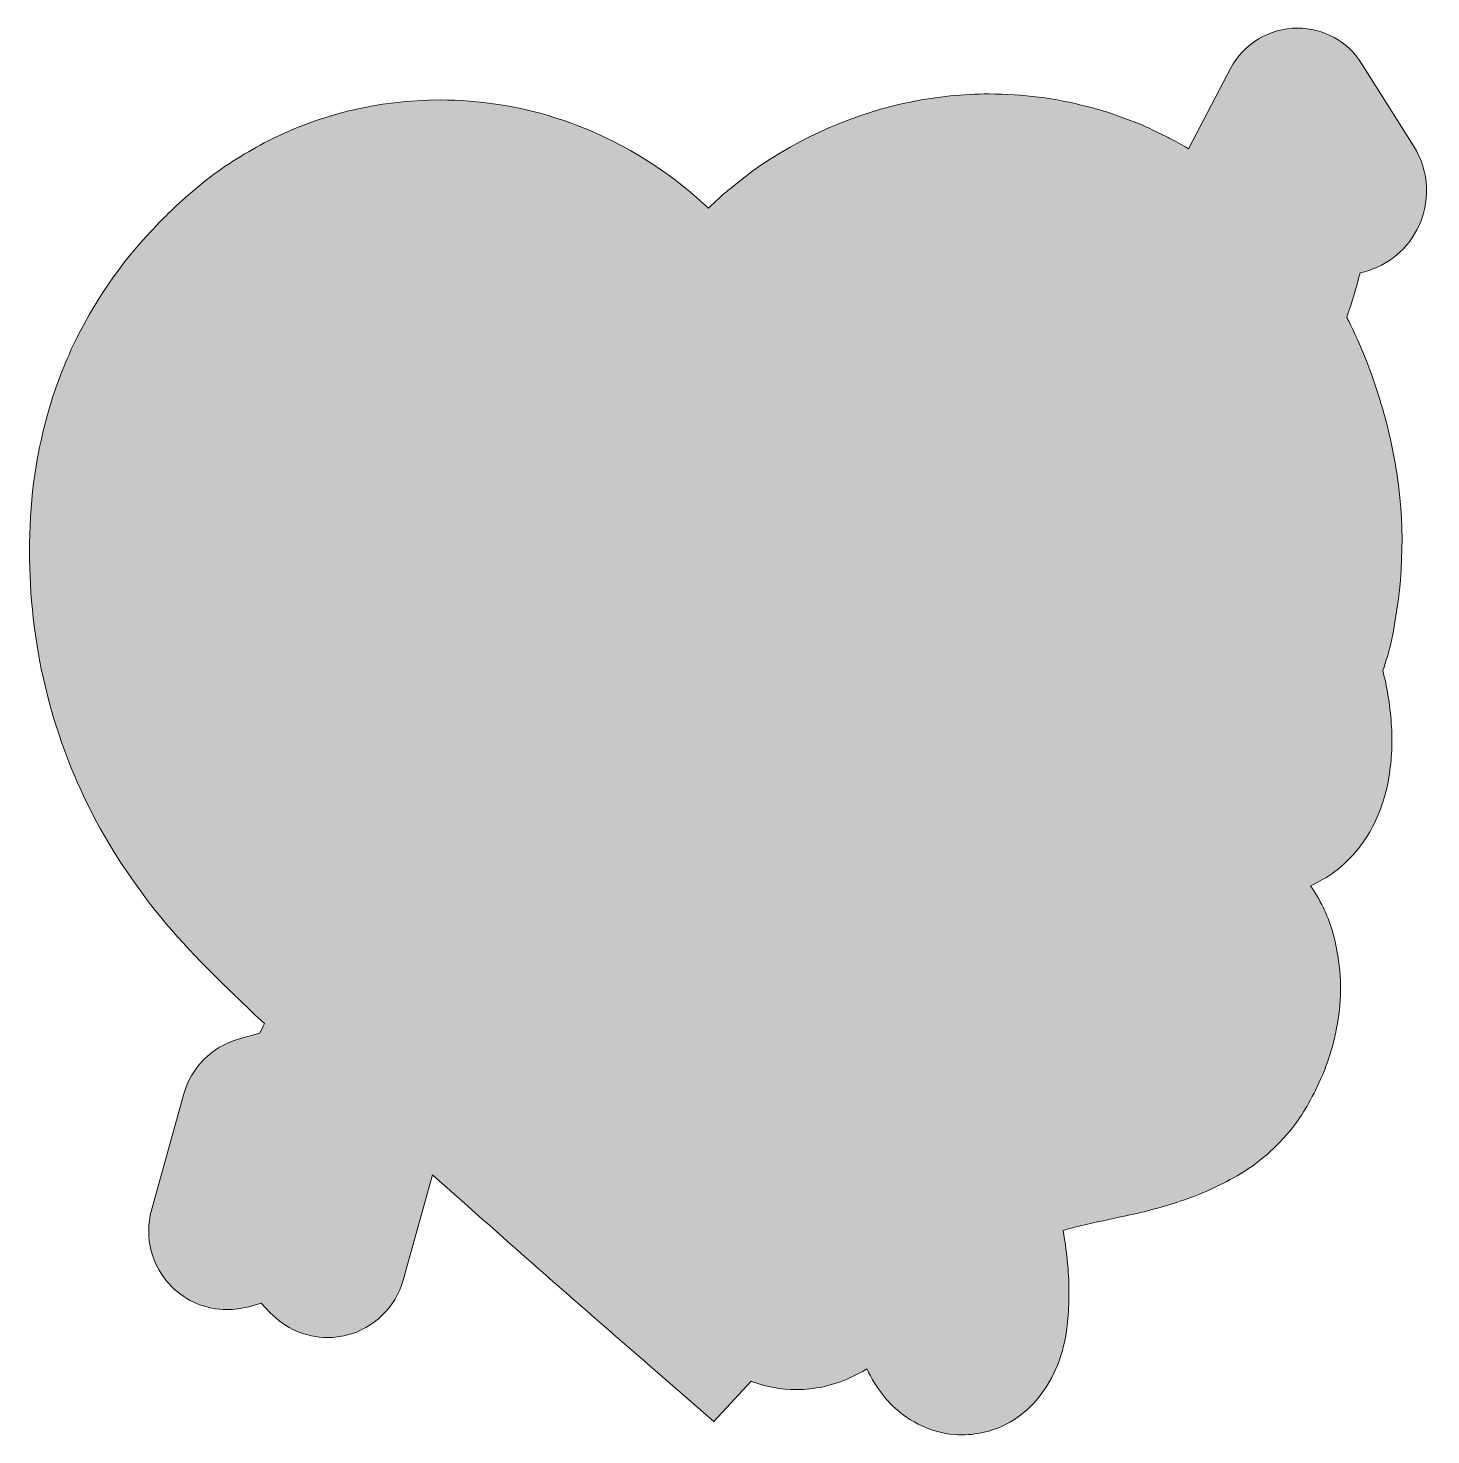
# Model space of a CAD drawing. Header units: inches. Extents: x 57 to 945, y -945 to -55.
import ezdxf

# ---------------------------------------------------------------- set-up
doc = ezdxf.new("R2010")
doc.units = ezdxf.units.IN
doc.header["$MEASUREMENT"] = 0
doc.layers.add('Layer 1', color=7, linetype='Continuous')

msp = doc.modelspace()

# ---------------------------------------------------------------- hatches: boundary and pattern name
at = {"layer": 'Layer 1', "true_color": 0x19558c}
h = msp.add_hatch(color=154, dxfattribs=at)
h.dxf.hatch_style = 2
edge = h.paths.add_edge_path()
edge.add_spline(control_points=[(935.72, -182.66), (944.54, -165.9), (943.75, -145.54), (933.65, -129.53), (933.65, -129.53), (900.72, -77.3), (900.72, -77.3), (891.89, -63.34), (876.76, -55), (860.24, -55), (842.43, -55), (826.2, -64.79), (817.89, -80.57), (817.89, -80.57), (791.19, -131.27), (791.19, -131.27), (787.19, -128.92), (783.15, -126.69), (779.09, -124.6), (779.09, -124.6), (774.74, -122.47), (773.18, -121.7), (767.6, -118.92), (760.7, -115.5), (752.71, -112.79), (752.71, -112.79), (741.26, -108.49), (741.26, -108.49), (741.26, -108.49), (739.93, -108.09), (739.93, -108.09), (737.06, -107.22), (734.17, -106.45), (731.28, -105.69), (731.28, -105.69), (727.17, -104.59), (727.17, -104.59), (707.02, -99.32), (686.17, -96.65), (665.21, -96.65), (648.59, -96.65), (631.99, -98.34), (616.28, -101.58), (580.97, -108.5), (546.18, -123.63), (515.69, -145.31), (515.69, -145.31), (514.75, -145.98), (514.75, -145.98), (514.75, -145.98), (503.95, -154.59), (503.95, -154.59), (503.37, -155.07), (502.76, -155.53), (502.16, -156), (499.62, -157.97), (496.2, -160.63), (492.59, -164.26), (492.59, -164.26), (487.64, -169), (487.64, -169), (482.63, -164.22), (477.51, -159.74), (472.3, -155.56), (447.21, -135.46), (419.42, -120.6), (389.91, -111.46), (366.8, -104.16), (342.6, -100.46), (317.97, -100.46), (278.8, -100.46), (240.23, -109.9), (206.68, -127.65), (193.26, -134.64), (180.2, -143.11), (167.84, -152.82), (167.84, -152.82), (158.7, -160.39), (158.7, -160.39), (158.7, -160.39), (151.22, -167.31), (151.22, -167.31), (146.41, -171.6), (142.33, -175.86), (138.71, -179.64), (138.71, -179.64), (135.55, -182.93), (135.55, -182.93), (115.83, -203.57), (98.96, -228.33), (85.39, -256.52), (85.39, -256.52), (84.82, -257.77), (84.82, -257.77), (80, -268.67), (73.96, -283.14), (69.77, -298.9), (67.91, -305.01), (66.62, -310.76), (65.47, -315.87), (65.47, -315.87), (64.36, -320.88), (64.36, -320.88), (62.84, -328.67), (61.69, -335.66), (60.77, -342.74), (57.36, -371.49), (57.32, -400.3), (60.6, -428), (66.94, -485.9), (87.55, -541.64), (119.85, -588.69), (134.57, -610.81), (153.06, -632.76), (174.54, -653.68), (183.68, -662.73), (192.87, -671.74), (202.58, -680.9), (202.58, -680.9), (206.8, -684.8), (206.8, -684.8), (205.78, -686.83), (204.78, -688.87), (203.8, -690.91), (203.8, -690.91), (190.17, -694.74), (190.17, -694.74), (173.57, -699.43), (160.41, -712.67), (155.82, -729.24), (155.82, -729.24), (135.39, -802.75), (135.39, -802.75), (130.56, -820.04), (135.47, -838.65), (148.15, -851.24), (157.52, -860.6), (169.98, -865.76), (183.24, -865.76), (187.71, -865.76), (192.17, -865.15), (196.66, -863.91), (196.66, -863.91), (204.77, -861.63), (204.77, -861.63), (204.77, -861.63), (210.48, -867.71), (210.48, -867.71), (219.83, -877.68), (233.05, -883.41), (246.72, -883.41), (250.78, -883.41), (254.82, -882.91), (258.55, -881.98), (276.01, -877.7), (289.82, -864.28), (294.57, -847.04), (294.57, -847.04), (313.08, -780.48), (313.08, -780.48), (361.44, -823.56), (407.89, -864.57), (455.34, -905.51), (455.34, -905.51), (491.07, -936.49), (491.07, -936.49), (491.07, -936.49), (514.72, -911.13), (514.72, -911.13), (514.97, -911.23), (515.23, -911.32), (515.49, -911.42), (524.27, -914.7), (533.56, -916.37), (543.11, -916.37), (545.23, -916.37), (547.38, -916.29), (549.58, -916.11), (561.11, -915.23), (572.65, -911.68), (583.87, -905.57), (585.18, -904.86), (586.48, -904.11), (587.76, -903.31), (593.71, -915.34), (600.63, -924.35), (608.66, -930.66), (620.4, -940.04), (634.02, -945), (648.04, -945), (650.73, -945), (653.44, -944.82), (656.1, -944.45), (672.3, -942.25), (686.4, -934.07), (696.74, -920.98), (706.52, -908.72), (712.5, -893.59), (714.52, -875.83), (715.84, -863.86), (716.02, -851.78), (715.06, -839.72), (714.32, -831.01), (713.32, -823.13), (711.99, -815.63), (715.49, -814.61), (719.12, -813.66), (722.88, -812.79), (732.41, -810.54), (742.04, -808.42), (751.93, -806.35), (764.02, -803.81), (775.72, -800.64), (786.52, -797), (798.74, -792.94), (810.61, -787.63), (821.95, -781.14), (835.26, -773.46), (847.04, -763.23), (857.03, -750.65), (863.35, -742.64), (869.22, -732.51), (875.05, -719.51), (881.04, -706.01), (884.94, -691.45), (886.67, -676.23), (888.55, -659.61), (887.02, -642.68), (882.09, -625.77), (879.12, -615.72), (874.53, -606.29), (868.36, -597.55), (878.54, -593.22), (889.35, -585.85), (899.13, -573.54), (905.52, -565.52), (910.6, -555.79), (914.31, -544.38), (917.42, -534.59), (919.25, -523.61), (919.77, -511.72), (920.23, -500.75), (919.44, -489.31), (917.39, -476.78), (916.57, -471.79), (915.49, -466.67), (914.16, -461.45), (916.17, -455.69), (918.13, -449.46), (919.24, -444.33), (926.93, -408.32), (928.35, -373.05), (923.45, -339.59), (921.01, -322.72), (917.16, -305.69), (912.03, -289.16), (906.78, -271.97), (900.23, -255.54), (892.57, -240.37), (892.16, -239.54), (891.73, -238.72), (891.31, -237.89), (894.5, -228.85), (897.32, -219.53), (899.77, -209.89), (915.02, -206.61), (928.33, -196.7), (935.72, -182.66)], knot_values=[0, 0, 0, 0, 1, 1, 1, 2, 2, 2, 3, 3, 3, 4, 4, 4, 5, 5, 5, 6, 6, 6, 7, 7, 7, 8, 8, 8, 9, 9, 9, 10, 10, 10, 11, 11, 11, 12, 12, 12, 13, 13, 13, 14, 14, 14, 15, 15, 15, 16, 16, 16, 17, 17, 17, 18, 18, 18, 19, 19, 19, 20, 20, 20, 21, 21, 21, 22, 22, 22, 23, 23, 23, 24, 24, 24, 25, 25, 25, 26, 26, 26, 27, 27, 27, 28, 28, 28, 29, 29, 29, 30, 30, 30, 31, 31, 31, 32, 32, 32, 33, 33, 33, 34, 34, 34, 35, 35, 35, 36, 36, 36, 37, 37, 37, 38, 38, 38, 39, 39, 39, 40, 40, 40, 41, 41, 41, 42, 42, 42, 43, 43, 43, 44, 44, 44, 45, 45, 45, 46, 46, 46, 47, 47, 47, 48, 48, 48, 49, 49, 49, 50, 50, 50, 51, 51, 51, 52, 52, 52, 53, 53, 53, 54, 54, 54, 55, 55, 55, 56, 56, 56, 57, 57, 57, 58, 58, 58, 59, 59, 59, 60, 60, 60, 61, 61, 61, 62, 62, 62, 63, 63, 63, 64, 64, 64, 65, 65, 65, 66, 66, 66, 67, 67, 67, 68, 68, 68, 69, 69, 69, 70, 70, 70, 71, 71, 71, 72, 72, 72, 73, 73, 73, 74, 74, 74, 75, 75, 75, 76, 76, 76, 77, 77, 77, 78, 78, 78, 79, 79, 79, 80, 80, 80, 81, 81, 81, 82, 82, 82, 83, 83, 83, 84, 84, 84, 85, 85, 85, 86, 86, 86, 87, 87, 87, 88, 88, 88, 89, 89, 89, 89], degree=3, periodic=1)

# ---------------------------------------------------------------- linework, layer by layer
at = {"layer": 'Layer 1', "lineweight": 0}
msp.add_open_spline([(935.72, -182.66), (944.54, -165.9), (943.75, -145.54), (933.65, -129.53), (933.65, -129.53), (900.72, -77.3), (900.72, -77.3), (891.89, -63.34), (876.76, -55), (860.24, -55), (842.43, -55), (826.2, -64.79), (817.89, -80.57), (817.89, -80.57), (791.19, -131.27), (791.19, -131.27), (787.19, -128.92), (783.15, -126.69), (779.09, -124.6), (779.09, -124.6), (774.74, -122.47), (773.18, -121.7), (767.6, -118.92), (760.7, -115.5), (752.71, -112.79), (752.71, -112.79), (741.26, -108.49), (741.26, -108.49), (741.26, -108.49), (739.93, -108.09), (739.93, -108.09), (737.06, -107.22), (734.17, -106.45), (731.28, -105.69), (731.28, -105.69), (727.17, -104.59), (727.17, -104.59), (707.02, -99.32), (686.17, -96.65), (665.21, -96.65), (648.59, -96.65), (631.99, -98.34), (616.28, -101.58), (580.97, -108.5), (546.18, -123.63), (515.69, -145.31), (515.69, -145.31), (514.75, -145.98), (514.75, -145.98), (514.75, -145.98), (503.95, -154.59), (503.95, -154.59), (503.37, -155.07), (502.76, -155.53), (502.16, -156), (499.62, -157.97), (496.2, -160.63), (492.59, -164.26), (492.59, -164.26), (487.64, -169), (487.64, -169), (482.63, -164.22), (477.51, -159.74), (472.3, -155.56), (447.21, -135.46), (419.42, -120.6), (389.91, -111.46), (366.8, -104.16), (342.6, -100.46), (317.97, -100.46), (278.8, -100.46), (240.23, -109.9), (206.68, -127.65), (193.26, -134.64), (180.2, -143.11), (167.84, -152.82), (167.84, -152.82), (158.7, -160.39), (158.7, -160.39), (158.7, -160.39), (151.22, -167.31), (151.22, -167.31), (146.41, -171.6), (142.33, -175.86), (138.71, -179.64), (138.71, -179.64), (135.55, -182.93), (135.55, -182.93), (115.83, -203.57), (98.96, -228.33), (85.39, -256.52), (85.39, -256.52), (84.82, -257.77), (84.82, -257.77), (80, -268.67), (73.96, -283.14), (69.77, -298.9), (67.91, -305.01), (66.62, -310.76), (65.47, -315.87), (65.47, -315.87), (64.36, -320.88), (64.36, -320.88), (62.84, -328.67), (61.69, -335.66), (60.77, -342.74), (57.36, -371.49), (57.32, -400.3), (60.6, -428), (66.94, -485.9), (87.55, -541.64), (119.85, -588.69), (134.57, -610.81), (153.06, -632.76), (174.54, -653.68), (183.68, -662.73), (192.87, -671.74), (202.58, -680.9), (202.58, -680.9), (206.8, -684.8), (206.8, -684.8), (205.78, -686.83), (204.78, -688.87), (203.8, -690.91), (203.8, -690.91), (190.17, -694.74), (190.17, -694.74), (173.57, -699.43), (160.41, -712.67), (155.82, -729.24), (155.82, -729.24), (135.39, -802.75), (135.39, -802.75), (130.56, -820.04), (135.47, -838.65), (148.15, -851.24), (157.52, -860.6), (169.98, -865.76), (183.24, -865.76), (187.71, -865.76), (192.17, -865.15), (196.66, -863.91), (196.66, -863.91), (204.77, -861.63), (204.77, -861.63), (204.77, -861.63), (210.48, -867.71), (210.48, -867.71), (219.83, -877.68), (233.05, -883.41), (246.72, -883.41), (250.78, -883.41), (254.82, -882.91), (258.55, -881.98), (276.01, -877.7), (289.82, -864.28), (294.57, -847.04), (294.57, -847.04), (313.08, -780.48), (313.08, -780.48), (361.44, -823.56), (407.89, -864.57), (455.34, -905.51), (455.34, -905.51), (491.07, -936.49), (491.07, -936.49), (491.07, -936.49), (514.72, -911.13), (514.72, -911.13), (514.97, -911.23), (515.23, -911.32), (515.49, -911.42), (524.27, -914.7), (533.56, -916.37), (543.11, -916.37), (545.23, -916.37), (547.38, -916.29), (549.58, -916.11), (561.11, -915.23), (572.65, -911.68), (583.87, -905.57), (585.18, -904.86), (586.48, -904.11), (587.76, -903.31), (593.71, -915.34), (600.63, -924.35), (608.66, -930.66), (620.4, -940.04), (634.02, -945), (648.04, -945), (650.73, -945), (653.44, -944.82), (656.1, -944.45), (672.3, -942.25), (686.4, -934.07), (696.74, -920.98), (706.52, -908.72), (712.5, -893.59), (714.52, -875.83), (715.84, -863.86), (716.02, -851.78), (715.06, -839.72), (714.32, -831.01), (713.32, -823.13), (711.99, -815.63), (715.49, -814.61), (719.12, -813.66), (722.88, -812.79), (732.41, -810.54), (742.04, -808.42), (751.93, -806.35), (764.02, -803.81), (775.72, -800.64), (786.52, -797), (798.74, -792.94), (810.61, -787.63), (821.95, -781.14), (835.26, -773.46), (847.04, -763.23), (857.03, -750.65), (863.35, -742.64), (869.22, -732.51), (875.05, -719.51), (881.04, -706.01), (884.94, -691.45), (886.67, -676.23), (888.55, -659.61), (887.02, -642.68), (882.09, -625.77), (879.12, -615.72), (874.53, -606.29), (868.36, -597.55), (878.54, -593.22), (889.35, -585.85), (899.13, -573.54), (905.52, -565.52), (910.6, -555.79), (914.31, -544.38), (917.42, -534.59), (919.25, -523.61), (919.77, -511.72), (920.23, -500.75), (919.44, -489.31), (917.39, -476.78), (916.57, -471.79), (915.49, -466.67), (914.16, -461.45), (916.17, -455.69), (918.13, -449.46), (919.24, -444.33), (926.93, -408.32), (928.35, -373.05), (923.45, -339.59), (921.01, -322.72), (917.16, -305.69), (912.03, -289.16), (906.78, -271.97), (900.23, -255.54), (892.57, -240.37), (892.16, -239.54), (891.73, -238.72), (891.31, -237.89), (894.5, -228.85), (897.32, -219.53), (899.77, -209.89), (915.02, -206.61), (928.33, -196.7), (935.72, -182.66)], degree=3, knots=[0, 0, 0, 0, 1, 1, 1, 2, 2, 2, 3, 3, 3, 4, 4, 4, 5, 5, 5, 6, 6, 6, 7, 7, 7, 8, 8, 8, 9, 9, 9, 10, 10, 10, 11, 11, 11, 12, 12, 12, 13, 13, 13, 14, 14, 14, 15, 15, 15, 16, 16, 16, 17, 17, 17, 18, 18, 18, 19, 19, 19, 20, 20, 20, 21, 21, 21, 22, 22, 22, 23, 23, 23, 24, 24, 24, 25, 25, 25, 26, 26, 26, 27, 27, 27, 28, 28, 28, 29, 29, 29, 30, 30, 30, 31, 31, 31, 32, 32, 32, 33, 33, 33, 34, 34, 34, 35, 35, 35, 36, 36, 36, 37, 37, 37, 38, 38, 38, 39, 39, 39, 40, 40, 40, 41, 41, 41, 42, 42, 42, 43, 43, 43, 44, 44, 44, 45, 45, 45, 46, 46, 46, 47, 47, 47, 48, 48, 48, 49, 49, 49, 50, 50, 50, 51, 51, 51, 52, 52, 52, 53, 53, 53, 54, 54, 54, 55, 55, 55, 56, 56, 56, 57, 57, 57, 58, 58, 58, 59, 59, 59, 60, 60, 60, 61, 61, 61, 62, 62, 62, 63, 63, 63, 64, 64, 64, 65, 65, 65, 66, 66, 66, 67, 67, 67, 68, 68, 68, 69, 69, 69, 70, 70, 70, 71, 71, 71, 72, 72, 72, 73, 73, 73, 74, 74, 74, 75, 75, 75, 76, 76, 76, 77, 77, 77, 78, 78, 78, 79, 79, 79, 80, 80, 80, 81, 81, 81, 82, 82, 82, 83, 83, 83, 84, 84, 84, 85, 85, 85, 86, 86, 86, 87, 87, 87, 88, 88, 88, 89, 89, 89, 89], dxfattribs=at)

doc.saveas('drawing.dxf')
